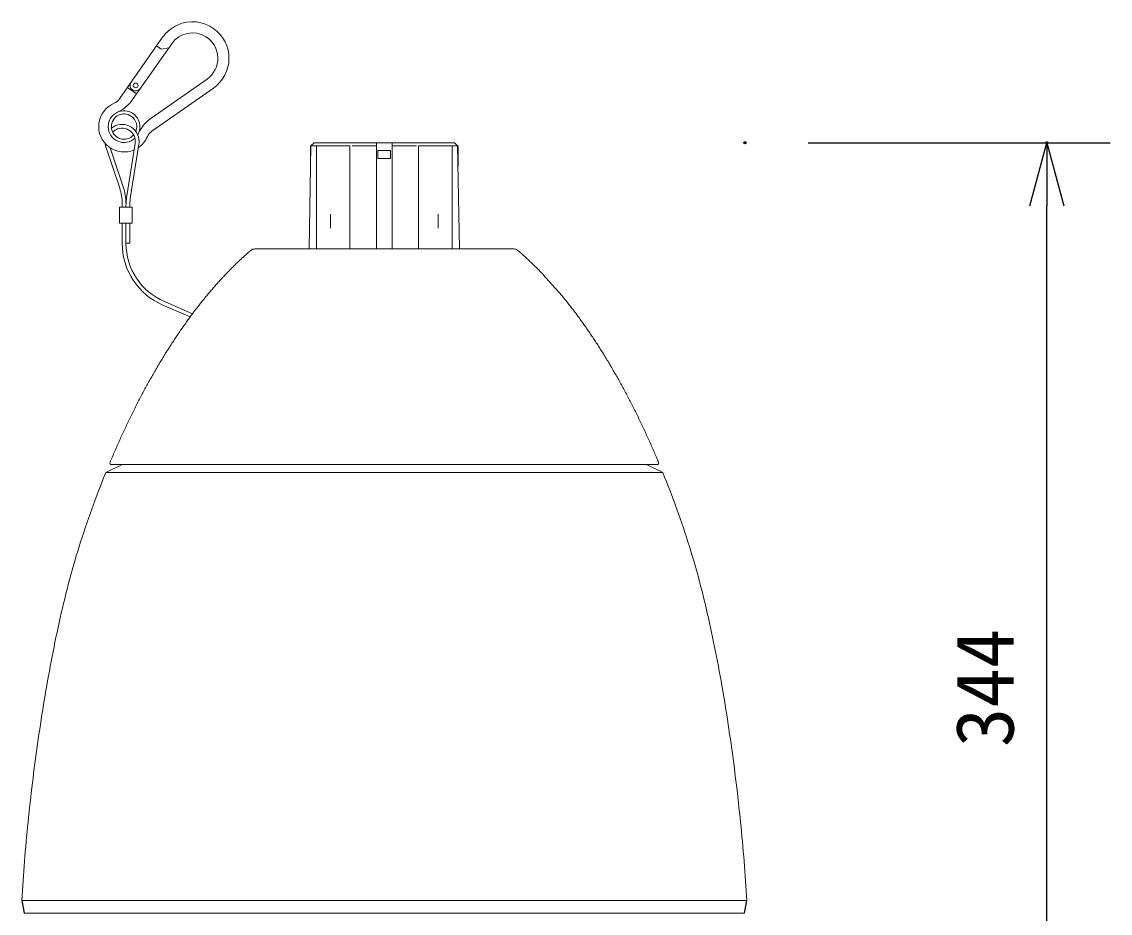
# Model space of a CAD drawing. Units: millimetres, scale not verified. Extents: x -63 to 62, y -116 to 117.
# Drawn here: x -31.16 to 3.22, y 46.49 to 74.66 of the extents above; entities that cross this region are included whole.
import ezdxf
from ezdxf.enums import TextEntityAlignment as Align

# ---------------------------------------------------------------- set-up
doc = ezdxf.new("R2010")
doc.units = ezdxf.units.MM
doc.header["$LTSCALE"] = 0.125
doc.header["$PDMODE"] = 32
doc.header["$PDSIZE"] = 0.0625
doc.linetypes.add('USER1', pattern=[13.02, 10, -1, 0.01, -1, 0.01, -1])
for name, color, linetype, lineweight in [('0-0_0', 7, 'Continuous', 25), ('0-4_GAIKEI', 1, 'Continuous', 18), ('0-5_SUNPO', 7, 'Continuous', 25)]:
    doc.layers.add(name, color=color, linetype=linetype, lineweight=lineweight)
doc.layers.add('0-1_DEFPOINTS', color=7, linetype='Continuous')
doc.styles.add('ＭＳ ゴシック', font='')
doc.styles.get('ＭＳ ゴシック').set_extended_font_data('MS Gothic')

# ---------------------------------------------------------------- blocks, each defined once
blk = doc.blocks.new('_OPEN30')
at = {"layer": '0-0_0'}
blk.add_line((0, 0), (-1, 0), dxfattribs=at)
blk.add_lwpolyline([(-1, 0.26795), (0, 0), (-1, -0.26795)], dxfattribs=at)
blk = doc.blocks.new('D4')
at = {"layer": '0-1_DEFPOINTS'}
for p in [(-13.0936, 50.3478), (-3.558, 50.3478), (-13.0936, 15.9016)]:
    blk.add_point(p, dxfattribs=at)
at = {"layer": '0-5_SUNPO'}
for p, q in [((-11.0936, 50.3478), (-1.558, 50.3478)), ((-3.558, 17.9016), (-3.558, 48.3478)), ((-11.0936, 15.9016), (-1.558, 15.9016))]:
    blk.add_line(p, q, dxfattribs=at)
at = {"layer": '0-5_SUNPO', "xscale": 2, "yscale": 2}
for p, rotation in [((-3.558, 50.3478), 90), ((-3.558, 15.9016), 270)]:
    blk.add_blockref('_OPEN30', p, dxfattribs=dict(at, rotation=rotation))
at = {"layer": '0-5_SUNPO', "style": 'ＭＳ ゴシック'}
blk.add_text('344', height=1.833, rotation=90, dxfattribs=at).set_placement((-4.058, 31.2497), align=Align.BOTTOM_LEFT)

msp = doc.modelspace()

# ---------------------------------------------------------------- linework, layer by layer
at = {"layer": '0-4_GAIKEI'}
for p, q in [((-28.0765, 72.2187), (-26.7133, 74.1656)), ((-27.6618, 72.1995), (-26.426, 73.9645)), ((-26.9026, 73.8952), (-26.759, 73.7946)), ((-26.5148, 73.8377), (-26.759, 73.7946)), ((-27.8221, 72.582), (-27.5349, 72.3809)), ((-25.3097, 72.8481), (-27.0746, 71.6123)), ((-25.1086, 72.5609), (-27.0554, 71.1977)), ((-21.9264, 70.8357), (-22.0284, 70.7355)), ((-21.9362, 70.8357), (-17.4869, 70.8357)), ((-19.962, 67.4792), (-19.962, 70.8357)), ((-19.4611, 70.8357), (-19.4611, 67.4792)), ((-17.4967, 70.8357), (-17.3947, 70.7355)), ((-28.5053, 70.7046), (-28.0681, 69.3981)), ((-28.3677, 70.6722), (-27.9541, 69.4363)), ((-27.581, 70.8105), (-27.8504, 69.0984)), ((-27.4622, 70.7918), (-27.7331, 69.0704)), ((-22.0284, 70.7355), (-22.0852, 67.4792)), ((-22.0398, 70.0803), (-22.0398, 70.7355)), ((-20.7954, 70.7355), (-22.0284, 70.7355)), ((-21.8581, 70.7355), (-21.8581, 67.4792)), ((-20.7954, 70.7355), (-20.7954, 67.4792)), ((-19.962, 70.7355), (-20.7299, 70.7355)), ((-19.9119, 70.5852), (-19.9119, 70.3347)), ((-19.5112, 70.5852), (-19.9119, 70.5852)), ((-19.5112, 70.3347), (-19.5112, 70.5852)), ((-18.6932, 70.7355), (-19.4611, 70.7355)), ((-18.6277, 70.7355), (-18.6277, 67.4792)), ((-17.3947, 70.7355), (-18.6277, 70.7355)), ((-17.565, 70.7355), (-17.565, 67.4792)), ((-17.3947, 70.7355), (-17.3379, 67.4792)), ((-17.3833, 70.0803), (-17.3833, 70.7355)), ((-19.9119, 70.3347), (-19.5112, 70.3347)), ((-27.8702, 68.7941), (-28.0705, 68.7941)), ((-28.0705, 68.7941), (-28.0705, 68.2932)), ((-27.9904, 68.7941), (-27.9904, 68.9212)), ((-27.8702, 68.7941), (-27.8702, 68.8461)), ((-27.6698, 68.7941), (-27.8702, 68.7941)), ((-27.7514, 68.8368), (-27.7514, 68.7941)), ((-27.6698, 68.2932), (-27.6698, 68.7941)), ((-28.0705, 68.2932), (-27.8016, 68.2932)), ((-27.9904, 68.2932), (-27.9904, 67.6573)), ((-27.8702, 68.2932), (-27.8702, 67.6573)), ((-27.8016, 68.2932), (-27.6698, 68.2932)), ((-27.7514, 68.2932), (-27.7514, 67.6587)), ((-27.7514, 67.6587), (-27.8702, 67.6587)), ((-25.8403, 65.3342), (-26.705, 65.7058)), ((-26.6575, 65.8163), (-25.7667, 65.4334)), ((-11.0948, 60.6661), (-28.3283, 60.6661)), ((-10.9157, 60.4156), (-28.5073, 60.4156)), ((-31.1615, 46.8896), (-8.2615, 46.8896))]:
    msp.add_line(p, q, dxfattribs=at)
at = {"layer": '0-4_GAIKEI', "linetype": 'USER1'}
for p, q in [((-21.4119, 68.582), (-21.4119, 68.1312)), ((-18.0112, 68.582), (-18.0112, 68.1312))]:
    msp.add_line(p, q, dxfattribs=at)
at = {"layer": '0-4_GAIKEI', "color": 7}
for p, q in [((-15.6236, 67.4792), (-23.7995, 67.4792)), ((-15.6236, 67.4792), (-23.7995, 67.4792)), ((-27.9943, 60.6661), (-28.5073, 60.4156)), ((-11.4288, 60.6661), (-10.9157, 60.4156)), ((-11.0756, 60.7997), (-11.0486, 60.7356)), ((-31.0834, 46.4889), (-31.1615, 46.8896)), ((-31.0774, 46.4889), (-31.1496, 46.8896)), ((-8.3456, 46.4889), (-8.2735, 46.8896)), ((-8.3397, 46.4889), (-8.2615, 46.8896)), ((-31.0834, 46.4889), (-8.3397, 46.4889))]:
    msp.add_line(p, q, dxfattribs=at)
for points in [[(-24.9556, 66.4236), (-24.931, 66.4507), (-24.9065, 66.4778), (-24.8819, 66.5046), (-24.8574, 66.5314), (-24.8327, 66.558), (-24.8081, 66.5846), (-24.7834, 66.6109), (-24.7587, 66.6372), (-24.734, 66.6633), (-24.7093, 66.6893), (-24.6845, 66.7152), (-24.6597, 66.7409), (-24.6349, 66.7665), (-24.61, 66.792), (-24.5851, 66.8174), (-24.5602, 66.8426), (-24.5353, 66.8677), (-24.5104, 66.8927), (-24.4854, 66.9175), (-24.4604, 66.9422), (-24.4354, 66.9668), (-24.4103, 66.9912), (-24.3853, 67.0155), (-24.3602, 67.0397), (-24.335, 67.0638), (-24.3099, 67.0877), (-24.2847, 67.1115), (-24.2595, 67.1352), (-24.2343, 67.1587), (-24.2091, 67.1821), (-24.1838, 67.2054), (-24.1586, 67.2285), (-24.1332, 67.2515), (-24.1079, 67.2744), (-24.0826, 67.2972), (-24.0572, 67.3198), (-24.0318, 67.3423), (-24.0064, 67.3646), (-23.981, 67.3868)], [(-23.981, 67.3868), (-23.9555, 67.4089), (-23.93, 67.4309)], [(-14.7027, 66.6777), (-14.7099, 66.6852), (-14.7348, 66.7112), (-14.7597, 66.7371), (-14.7847, 66.7629), (-14.8096, 66.7885), (-14.8346, 66.814), (-14.8597, 66.8394), (-14.8847, 66.8646), (-14.9098, 66.8897), (-14.9349, 66.9147), (-14.96, 66.9396), (-14.9852, 66.9643), (-15.0103, 66.9889), (-15.0355, 67.0133), (-15.0607, 67.0376), (-15.086, 67.0618), (-15.1113, 67.0859), (-15.1365, 67.1098), (-15.1619, 67.1336), (-15.1872, 67.1573), (-15.2126, 67.1808), (-15.238, 67.2042), (-15.2634, 67.2275), (-15.2888, 67.2506), (-15.3143, 67.2736), (-15.3397, 67.2965), (-15.3652, 67.3192), (-15.3908, 67.3418), (-15.4163, 67.3643), (-15.4419, 67.3866), (-15.4675, 67.4088), (-15.4931, 67.4309)], [(-25.8893, 65.2671), (-25.8659, 65.2991), (-25.8425, 65.331), (-25.8191, 65.3627), (-25.7956, 65.3944), (-25.7721, 65.4259), (-25.7486, 65.4573), (-25.725, 65.4885), (-25.7015, 65.5197), (-25.6778, 65.5507), (-25.6542, 65.5816), (-25.6305, 65.6124), (-25.6068, 65.643), (-25.583, 65.6736), (-25.5593, 65.704), (-25.5355, 65.7342), (-25.5116, 65.7644), (-25.4878, 65.7944), (-25.4639, 65.8243), (-25.44, 65.8541), (-25.416, 65.8838), (-25.392, 65.9133), (-25.368, 65.9427), (-25.344, 65.972), (-25.3199, 66.0012), (-25.2958, 66.0302), (-25.2717, 66.0592), (-25.2476, 66.0879), (-25.2234, 66.1166), (-25.1992, 66.1451), (-25.1749, 66.1736), (-25.1507, 66.2018), (-25.1264, 66.23), (-25.1021, 66.258), (-25.0777, 66.2859), (-25.0533, 66.3137), (-25.0289, 66.3414), (-25.0045, 66.3689), (-24.98, 66.3963), (-24.9556, 66.4236)], [(-13.5477, 65.2862), (-13.5712, 65.3183), (-13.5948, 65.3503), (-13.6184, 65.3821), (-13.642, 65.4138), (-13.6656, 65.4454), (-13.6893, 65.4769), (-13.713, 65.5083), (-13.7367, 65.5395), (-13.7604, 65.5706), (-13.7842, 65.6016), (-13.8081, 65.6324), (-13.8319, 65.6631), (-13.8558, 65.6937), (-13.8797, 65.7242), (-13.9037, 65.7546), (-13.9276, 65.7848), (-13.9516, 65.8149), (-13.9757, 65.8449), (-13.9997, 65.8747), (-14.0238, 65.9045), (-14.0479, 65.9341), (-14.0721, 65.9635), (-14.0963, 65.9929), (-14.6128, 66.5696), (-14.637, 66.5987), (-14.6613, 66.6277), (-14.6856, 66.6565), (-14.7099, 66.6852)], [(-26.7749, 63.9264), (-26.7528, 63.963), (-26.7308, 63.9995), (-26.7086, 64.0359), (-26.6865, 64.0721), (-26.6643, 64.1083), (-26.6421, 64.1443), (-26.6198, 64.1802), (-26.5975, 64.216), (-26.5752, 64.2517), (-26.5528, 64.2872), (-26.5304, 64.3227), (-26.508, 64.358), (-26.4855, 64.3932), (-26.463, 64.4283), (-26.4404, 64.4633), (-26.4178, 64.4981), (-26.3952, 64.5329), (-26.3726, 64.5675), (-26.3499, 64.602), (-26.3272, 64.6364), (-26.3044, 64.6706), (-26.2817, 64.7048), (-26.2588, 64.7388), (-26.236, 64.7727), (-26.2131, 64.8065), (-26.1902, 64.8402), (-26.1672, 64.8738), (-26.1443, 64.9072), (-26.1212, 64.9405), (-26.0982, 64.9737), (-26.0751, 65.0068), (-26.052, 65.0398), (-26.0289, 65.0726), (-26.0057, 65.1053), (-25.9825, 65.1379), (-25.9592, 65.1704), (-25.9359, 65.2028), (-25.9126, 65.235), (-25.8893, 65.2671)], [(-12.657, 63.941), (-12.6791, 63.9778), (-12.7013, 64.0144), (-12.7236, 64.0509), (-12.7459, 64.0873), (-12.7682, 64.1235), (-12.7906, 64.1597), (-12.8129, 64.1957), (-12.8354, 64.2317), (-12.8578, 64.2675), (-12.8803, 64.3031), (-12.9029, 64.3387), (-12.9254, 64.3742), (-12.948, 64.4095), (-12.9707, 64.4447), (-12.9934, 64.4798), (-13.0161, 64.5148), (-13.0388, 64.5496), (-13.0616, 64.5844), (-13.0844, 64.619), (-13.1073, 64.6535), (-13.1301, 64.6879), (-13.1531, 64.7222), (-13.176, 64.7563), (-13.199, 64.7903), (-13.222, 64.8242), (-13.2451, 64.858), (-13.2681, 64.8917), (-13.2913, 64.9252), (-13.3144, 64.9587), (-13.3376, 64.992), (-13.3608, 65.0252), (-13.3841, 65.0582), (-13.4073, 65.0912), (-13.4307, 65.124), (-13.454, 65.1567), (-13.4774, 65.1892), (-13.5008, 65.2217), (-13.5243, 65.254), (-13.5477, 65.2862)], [(-27.6054, 62.412), (-27.5849, 62.4529), (-27.5643, 62.4937), (-27.5437, 62.5344), (-27.523, 62.575), (-27.5023, 62.6155), (-27.4815, 62.6559), (-27.4607, 62.6961), (-27.4399, 62.7363), (-27.419, 62.7763), (-27.3981, 62.8163), (-27.3771, 62.8561), (-27.3561, 62.8958), (-27.3351, 62.9354), (-27.314, 62.9749), (-27.2929, 63.0143), (-27.2718, 63.0536), (-27.2506, 63.0928), (-27.2294, 63.1319), (-27.2081, 63.1708), (-27.1868, 63.2097), (-27.1655, 63.2484), (-27.1441, 63.287), (-27.1227, 63.3255), (-27.1012, 63.3639), (-27.0797, 63.4022), (-27.0582, 63.4404), (-27.0366, 63.4785), (-27.015, 63.5164), (-26.9934, 63.5542), (-26.9717, 63.592), (-26.95, 63.6296), (-26.9282, 63.6671), (-26.9064, 63.7045), (-26.8846, 63.7418), (-26.8627, 63.7789), (-26.8408, 63.816), (-26.8189, 63.8529), (-26.7969, 63.8897), (-26.7749, 63.9264)], [(-11.8217, 62.4202), (-11.8424, 62.4613), (-11.8631, 62.5022), (-11.8838, 62.5431), (-11.9046, 62.5839), (-11.9255, 62.6246), (-11.9463, 62.6651), (-11.9672, 62.7056), (-11.9882, 62.7459), (-12.0092, 62.7861), (-12.0302, 62.8262), (-12.0513, 62.8662), (-12.0724, 62.9061), (-12.0935, 62.9459), (-12.1147, 62.9856), (-12.136, 63.0252), (-12.1572, 63.0646), (-12.1785, 63.104), (-12.1999, 63.1432), (-12.2213, 63.1823), (-12.2427, 63.2213), (-12.2642, 63.2602), (-12.2857, 63.299), (-12.3072, 63.3377), (-12.3288, 63.3762), (-12.3504, 63.4147), (-12.372, 63.453), (-12.3937, 63.4912), (-12.4155, 63.5294), (-12.4372, 63.5673), (-12.459, 63.6052), (-12.4809, 63.643), (-12.5028, 63.6807), (-12.5247, 63.7182), (-12.5466, 63.7556), (-12.5686, 63.7929), (-12.5906, 63.8301), (-12.6127, 63.8672), (-12.6348, 63.9042), (-12.657, 63.941)], [(-28.3745, 60.7356), (-28.3556, 60.7805), (-28.3366, 60.8253), (-28.3176, 60.87), (-28.2986, 60.9146), (-28.2795, 60.9591), (-28.2604, 61.0036), (-28.2412, 61.0479), (-28.222, 61.0921), (-28.2028, 61.1362), (-28.1835, 61.1802), (-28.1642, 61.2241), (-28.1448, 61.2679), (-28.1253, 61.3116), (-28.1059, 61.3552), (-28.0864, 61.3987), (-28.0668, 61.4422), (-28.0472, 61.4855), (-28.0276, 61.5287), (-28.0079, 61.5718), (-27.9882, 61.6148), (-27.9684, 61.6577), (-27.9486, 61.7004), (-27.9287, 61.7431), (-27.9088, 61.7857), (-27.8889, 61.8282), (-27.8689, 61.8706), (-27.8489, 61.9129), (-27.8288, 61.955), (-27.8087, 61.9971), (-27.7886, 62.0391), (-27.7684, 62.0809), (-27.7482, 62.1227), (-27.7279, 62.1643), (-27.7076, 62.2059), (-27.6873, 62.2473), (-27.6669, 62.2886), (-27.6464, 62.3299), (-27.626, 62.371), (-27.6054, 62.412)], [(-11.0486, 60.7356), (-11.0676, 60.7807), (-11.0866, 60.8258), (-11.1057, 60.8707), (-11.1249, 60.9155), (-11.144, 60.9603), (-11.1633, 61.0049), (-11.1825, 61.0494), (-11.2018, 61.0939), (-11.2212, 61.1382), (-11.2406, 61.1824), (-11.26, 61.2266), (-11.2795, 61.2706), (-11.299, 61.3145), (-11.3186, 61.3583), (-11.3382, 61.4021), (-11.3579, 61.4457), (-11.3776, 61.4892), (-11.3973, 61.5326), (-11.4171, 61.5759), (-11.4369, 61.6191), (-11.4568, 61.6622), (-11.4767, 61.7052), (-11.4967, 61.7481), (-11.5167, 61.7909), (-11.5367, 61.8336), (-11.5568, 61.8762), (-11.5769, 61.9187), (-11.5971, 61.9611), (-11.6173, 62.0033), (-11.6376, 62.0455), (-11.6579, 62.0875), (-11.6782, 62.1295), (-11.6986, 62.1713), (-11.719, 62.2131), (-11.7395, 62.2547), (-11.76, 62.2962), (-11.7805, 62.3376), (-11.8011, 62.379), (-11.8217, 62.4202)], [(-29.1068, 58.8136), (-29.0561, 58.9606), (-29.0046, 59.1073), (-28.9523, 59.2538), (-28.8993, 59.4), (-28.8455, 59.546), (-28.791, 59.6916), (-28.7357, 59.837), (-28.6797, 59.9821), (-28.623, 60.1269), (-28.5656, 60.2714), (-28.5073, 60.4156)], [(-10.3163, 58.8136), (-10.367, 58.9606), (-10.4185, 59.1073), (-10.4708, 59.2538), (-10.5238, 59.4), (-10.5776, 59.546), (-10.6321, 59.6916), (-10.6874, 59.837), (-10.7433, 59.9821), (-10.8001, 60.1269), (-10.8575, 60.2714), (-10.9157, 60.4156)], [(-30.5007, 52.9158), (-30.476, 53.0694), (-30.4508, 53.2229), (-30.4252, 53.3763), (-30.3991, 53.5296), (-30.3726, 53.6829), (-30.3456, 53.8361), (-30.3182, 53.9892), (-30.2903, 54.1423), (-30.2618, 54.2952), (-30.2329, 54.4481), (-30.2035, 54.6009), (-30.1735, 54.7536), (-30.1431, 54.9062), (-30.1121, 55.0587), (-30.0805, 55.2112), (-30.0484, 55.3635), (-30.0157, 55.5157), (-29.9823, 55.6677), (-29.9484, 55.8196), (-29.9137, 55.9714), (-29.8784, 56.123), (-29.8424, 56.2744), (-29.8056, 56.4256), (-29.7681, 56.5767), (-29.7299, 56.7275), (-29.6909, 56.8781), (-29.651, 57.0285), (-29.6104, 57.1787), (-29.5689, 57.3286), (-29.5265, 57.4783), (-29.4833, 57.6277), (-29.4392, 57.7769), (-29.3942, 57.9258), (-29.3483, 58.0744), (-29.3017, 58.2228), (-29.2542, 58.3709), (-29.2058, 58.5187), (-29.1567, 58.6663), (-29.1068, 58.8136)], [(-8.9224, 52.9158), (-8.9471, 53.0694), (-8.9723, 53.2229), (-8.9979, 53.3763), (-9.024, 53.5296), (-9.0505, 53.6829), (-9.0774, 53.8361), (-9.1049, 53.9892), (-9.1328, 54.1423), (-9.1613, 54.2952), (-9.1902, 54.4481), (-9.2196, 54.6009), (-9.2495, 54.7536), (-9.28, 54.9062), (-9.311, 55.0587), (-9.3425, 55.2112), (-9.3747, 55.3635), (-9.4074, 55.5157), (-9.4407, 55.6677), (-9.4747, 55.8196), (-9.5094, 55.9714), (-9.5447, 56.123), (-9.5807, 56.2744), (-9.6175, 56.4256), (-9.6549, 56.5767), (-9.6932, 56.7275), (-9.7322, 56.8781), (-9.772, 57.0285), (-9.8127, 57.1787), (-9.8542, 57.3286), (-9.8966, 57.4783), (-9.9398, 57.6277), (-9.9839, 57.7769), (-10.0289, 57.9258), (-10.0747, 58.0744), (-10.1214, 58.2228), (-10.1689, 58.3709), (-10.2172, 58.5187), (-10.2664, 58.6663), (-10.3163, 58.8136)], [(-31.1615, 46.8896), (-31.1522, 47.0449), (-31.1425, 47.2), (-31.1323, 47.3552), (-31.1218, 47.5104), (-31.1108, 47.6655), (-31.0993, 47.8205), (-31.0875, 47.9756), (-31.0753, 48.1306), (-31.0626, 48.2856), (-31.0496, 48.4405), (-31.0361, 48.5954), (-31.0222, 48.7503), (-31.0079, 48.9051), (-30.9933, 49.0599), (-30.9782, 49.2147), (-30.9627, 49.3694), (-30.9468, 49.5241), (-30.9306, 49.6788), (-30.9139, 49.8334), (-30.8968, 49.9879), (-30.8794, 50.1425), (-30.8616, 50.2969), (-30.8434, 50.4514), (-30.8248, 50.6058), (-30.8058, 50.7601), (-30.7865, 50.9144), (-30.7667, 51.0687), (-30.7466, 51.2229), (-30.7262, 51.3771), (-30.7053, 51.5312), (-30.6841, 51.6852), (-30.6625, 51.8393), (-30.6405, 51.9932), (-30.6182, 52.1471), (-30.5955, 52.301), (-30.5724, 52.4548), (-30.5489, 52.6085), (-30.525, 52.7622), (-30.5007, 52.9158)], [(-8.2615, 46.8896), (-8.2709, 47.0449), (-8.2806, 47.2), (-8.2907, 47.3552), (-8.3013, 47.5104), (-8.3123, 47.6655), (-8.3237, 47.8205), (-8.3356, 47.9756), (-8.3478, 48.1306), (-8.3605, 48.2856), (-8.3735, 48.4405), (-8.387, 48.5954), (-8.4009, 48.7503), (-8.4151, 48.9051), (-8.4298, 49.0599), (-8.4449, 49.2147), (-8.4604, 49.3694), (-8.4763, 49.5241), (-8.4925, 49.6788), (-8.5092, 49.8334), (-8.5262, 49.9879), (-8.5437, 50.1425), (-8.5615, 50.2969), (-8.5797, 50.4514), (-8.5983, 50.6058), (-8.6173, 50.7601), (-8.6366, 50.9144), (-8.6563, 51.0687), (-8.6765, 51.2229), (-8.6969, 51.3771), (-8.7178, 51.5312), (-8.739, 51.6852), (-8.7606, 51.8393), (-8.7825, 51.9932), (-8.8049, 52.1471), (-8.8276, 52.301), (-8.8507, 52.4548), (-8.8742, 52.6085), (-8.8981, 52.7622), (-8.9224, 52.9158)]]:
    msp.add_lwpolyline(points, dxfattribs=at)
at = {"layer": '0-4_GAIKEI'}
msp.add_circle((-27.5636, 72.6456), 0.0751, dxfattribs=at)
for centre, radius, start, end in [((-25.7694, 73.5047), 1.1522, 54.00506, 114.52366), ((-25.7694, 73.5047), 1.1522, 114.52366, 145), ((-25.7694, 73.5047), 0.8015, 58.00288, 145), ((-25.7694, 73.5047), 1.1522, 305, 54.00506), ((-25.7694, 73.5047), 0.8015, 305, 58.00288), ((-27.5636, 72.6456), 0.1753, 145, 325), ((-28.4048, 72.4486), 0.4008, 293.2455, 325), ((-28.6467, 72.8892), 1.2023, 294.87418, 325), ((-27.9303, 71.3439), 0.8015, 113.2455, 293.32866), ((-27.9303, 71.3439), 0.501, 114.87418, 313.01664), ((-27.9303, 71.3439), 0.4008, 45, 318.7433), ((-27.9303, 71.3439), 0.501, 358.01664, 114.87418), ((-27.9303, 71.3439), 0.4008, 3.7433, 45), ((-26.385, 70.6274), 1.2023, 125, 146.24561), ((-27.9944, 70.8756), 0.5387, 0, 128.3185), ((-27.9944, 70.8756), 0.4185, 0, 135.22824), ((-27.9303, 71.3439), 0.4008, 337.86865, 3.7433), ((-27.9303, 71.3439), 0.501, 335.12582, 358.01664), ((-26.385, 70.6274), 1.2023, 146.24561, 155.12582), ((-26.8256, 70.8694), 0.4008, 125, 156.7545), ((-27.9944, 70.8756), 0.4185, 351.05601, 360), ((-27.9303, 71.3439), 0.501, 329.3214, 335.12582), ((-27.9303, 71.3439), 0.8015, 304.20901, 336.7545), ((-27.9944, 70.8756), 0.5387, 351.05601, 0), ((-26.8256, 70.8694), 0.4008, 153.67974, 156.7545), ((-27.9944, 70.8756), 0.5387, 186.8496, 198.50312), ((-29.4933, 68.9212), 1.5029, 0, 18.50312), ((-29.4933, 68.9212), 1.6231, 0, 18.50312), ((-26.247, 68.8461), 1.6231, 171.05601, 180), ((-26.2485, 68.8368), 1.5029, 171.05601, 180), ((-25.8663, 67.6573), 2.1241, 180, 246.74333), ((-25.8663, 67.6573), 2.0038, 180, 246.74333)]:
    msp.add_arc(centre, radius, start, end, dxfattribs=at)
at = {"layer": '0-4_GAIKEI', "color": 7}
for centre, radius, start, end in [((-23.7995, 67.2788), 0.2004, 90, 130.65096), ((-23.7995, 67.2788), 0.2004, 90, 130.65096), ((-15.6236, 67.2788), 0.2004, 49.34904, 90), ((-28.3283, 60.7162), 0.0501, 157.21972, 270), ((-28.3283, 60.7162), 0.0501, 157.21972, 270), ((-11.0948, 60.7162), 0.0501, 270, 22.78028), ((-11.0948, 60.7162), 0.0501, 270, 22.78028)]:
    msp.add_arc(centre, radius, start, end, dxfattribs=at)

# ---------------------------------------------------------------- block references
at = {"layer": '0-5_SUNPO'}
msp.add_blockref('D4', (4.7734, 20.4879), dxfattribs=at)

doc.saveas('drawing.dxf')
